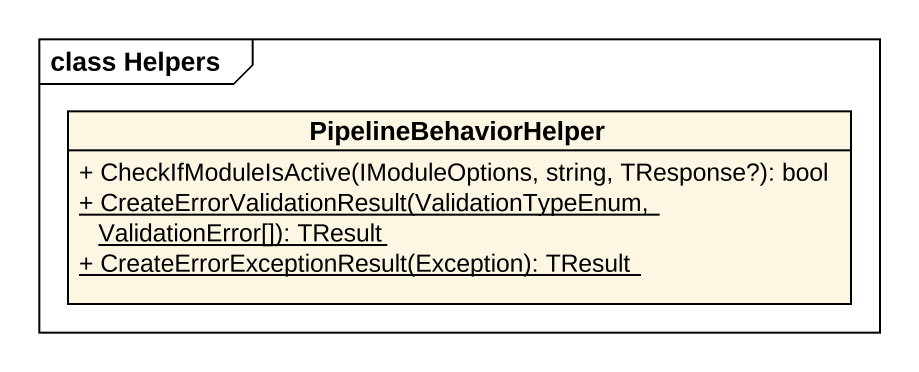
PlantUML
@startuml
mainframe class Helpers
hide circle
hide empty members
skinparam classAttributeIconSize 0
class PipelineBehaviorHelper {
  + CheckIfModuleIsActive(IModuleOptions, string, TResponse?): bool
  {static} + CreateErrorValidationResult(ValidationTypeEnum, ValidationError[]): TResult
  {static} + CreateErrorExceptionResult(Exception): TResult
}
@enduml
